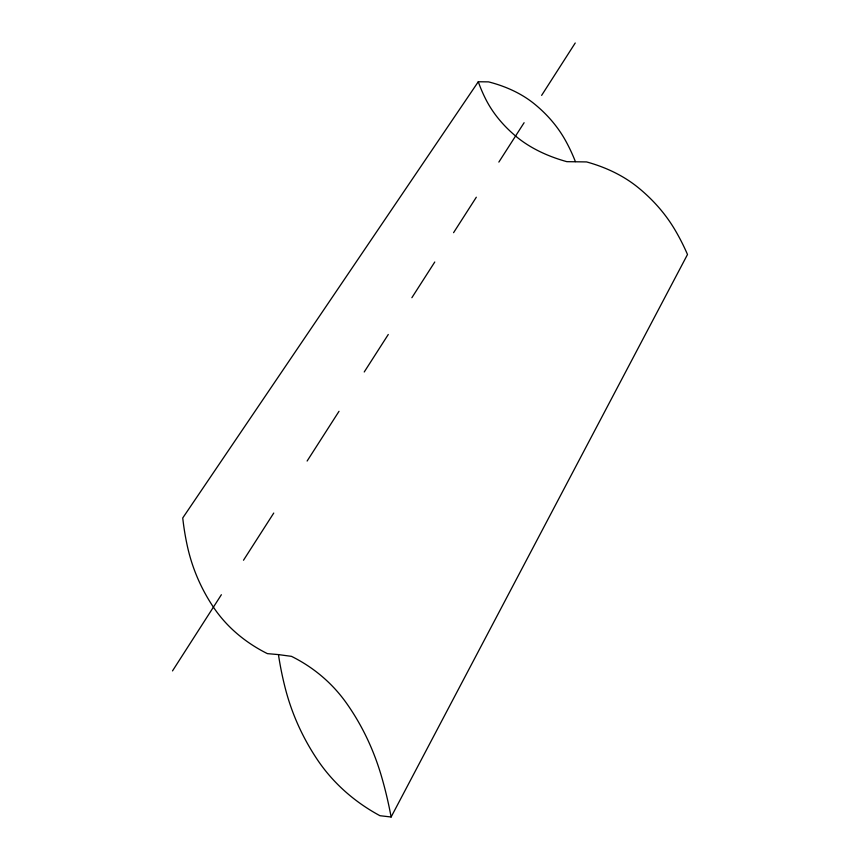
<?xml version="1.0" encoding="UTF-8"?>
<svg xmlns="http://www.w3.org/2000/svg" width="860" height="860" viewBox="0 0 860 860"><rect width="100%" height="100%" fill="white"/><g stroke="black" fill="none" stroke-linecap="round" stroke-linejoin="round"><path stroke-width="1.29" d="M478.289 81.754L182.739 517.967A441.04 343.946 -11.1 0 0 187.362 546.154A289.293 225.986 -18.2 0 0 213.409 607.138A198.563 155.778 -22.6 0 0 267.396 653.632L278.446 654.6A486.072 404.522 -2.3 0 0 285.09 687.559A315.276 267.664 -13.1 0 0 317.308 759.584A215.817 185.266 -20.3 0 0 379.959 815.71L391.117 817L687.495 254.506A412.252 299.85 -22.9 0 0 675.1 230.082A268.46 194.639 -17.7 0 0 637.959 187.405A168.571 119.841 -14.6 0 0 586.563 161.927L566.858 161.669A163.443 102.953 -10.2 0 1 515.581 136.009A240.445 148.447 -8.8 0 1 485.803 99.308A369.252 222.665 -6.3 0 1 478.289 81.754L488.534 81.872A156.832 104.038 -16.9 0 1 534.264 103.823A249.862 168.173 -19.4 0 1 565.826 141.126A383.732 257.968 -23.3 0 1 575.383 161.605M172.505 670.908L221.375 594.722M243.498 560.236L273.749 513.054M307.117 461.035L339.012 411.306M364.231 371.982L388.279 334.486M411.875 297.7L434.773 261.999M453.575 232.684L476.322 197.22M498.854 162.088L524.106 122.711M541.628 95.385L575.232 43M278.446 654.6L291.475 656.352A222.364 179.708 -43.8 0 1 346.515 703.211A367.457 286.251 -48.5 0 1 381.69 777.074A590.487 429.054 -51.4 0 1 391.117 817"/></g></svg>
